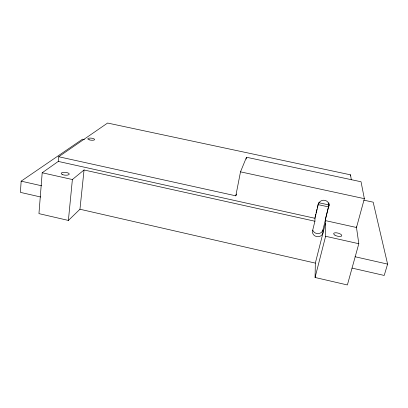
<?xml version="1.0" encoding="UTF-8"?>
<svg xmlns="http://www.w3.org/2000/svg" width="408" height="408" viewBox="0 0 408 408"><rect width="100%" height="100%" fill="white"/><g stroke="black" fill="none" stroke-linecap="round" stroke-linejoin="round"><path stroke-width="0.61" d="M351.303 179.846L350.548 174.838L107.605 123.043L58.691 156.738L58.273 161.42L314.981 218.295L318.51 203.108M356.378 226.695L358.81 243.719L347.381 284.957L315.078 277.486L315.338 263.114L325.365 223.569M328.792 202.832A5.324 4.911 2.6 0 1 328.884 205.382L322.932 229.964L322.963 233.029A5.329 4.845 5.6 0 1 316.593 236.569A5.329 4.845 5.6 0 1 312.574 230.709L314.915 221.233L315.007 217.326M84.405 139.567L82.549 139.164L21.16 181.157L20.4 192.372L40.693 197.008M58.308 161.395L42.197 172.763L38.944 213.629L68.386 220.437L79.958 209.238L84.043 169.983L314.915 221.233M68.386 220.437L72.384 179.53L84.043 169.983M58.691 156.738L235.804 195.83L240.506 171.845L246.488 157.248L361.034 181.759L364.364 198.671L356.49 227.496L325.309 220.585M246.116 159.115L246.488 157.248M315.16 216.709L315.767 214.236M316.072 213.001L316.985 209.289M317.291 208.054L318.204 204.347M328.884 205.382L325.288 219.606L325.61 236.278L315.078 277.486M350.258 175.96L350.548 174.838M363.885 200.17L373.177 202.184L387.6 264.109L384.214 275.446L351.992 268.087M235.804 195.83L236.477 194.101M240.506 171.845L364.364 198.671M318.704 202.705L329.281 205.02M318.123 204.617L328.68 206.933M42.197 172.763L72.384 179.53M325.61 236.278L358.81 243.719M21.16 181.157L41.59 185.778M355.031 256.734L387.6 264.109M79.958 209.238L315.338 263.114M318.5 204.026A5.345 4.932 2.6 0 1 324.911 200.359A5.345 4.932 2.6 0 1 328.919 206.31M322.932 229.964A5.263 4.799 5.4 0 1 318.005 233.606A5.263 4.799 5.4 0 1 312.783 230.158M89.24 139.816A3.442 1.03 6.5 0 0 94.615 139.623A3.442 1.03 6.5 0 0 89.765 138.088A3.442 1.03 6.5 0 0 89.24 139.816M334.942 235.161A4.202 1.561 15.3 0 0 341.7 235.931A4.202 1.561 15.3 0 0 336.544 232.82A4.202 1.561 15.3 0 0 334.942 235.161M62.771 174.701A4.039 1.418 5 0 0 69.207 174.242A4.039 1.418 5 0 0 63.648 172.324A4.039 1.418 5 0 0 62.771 174.701"/></g></svg>
